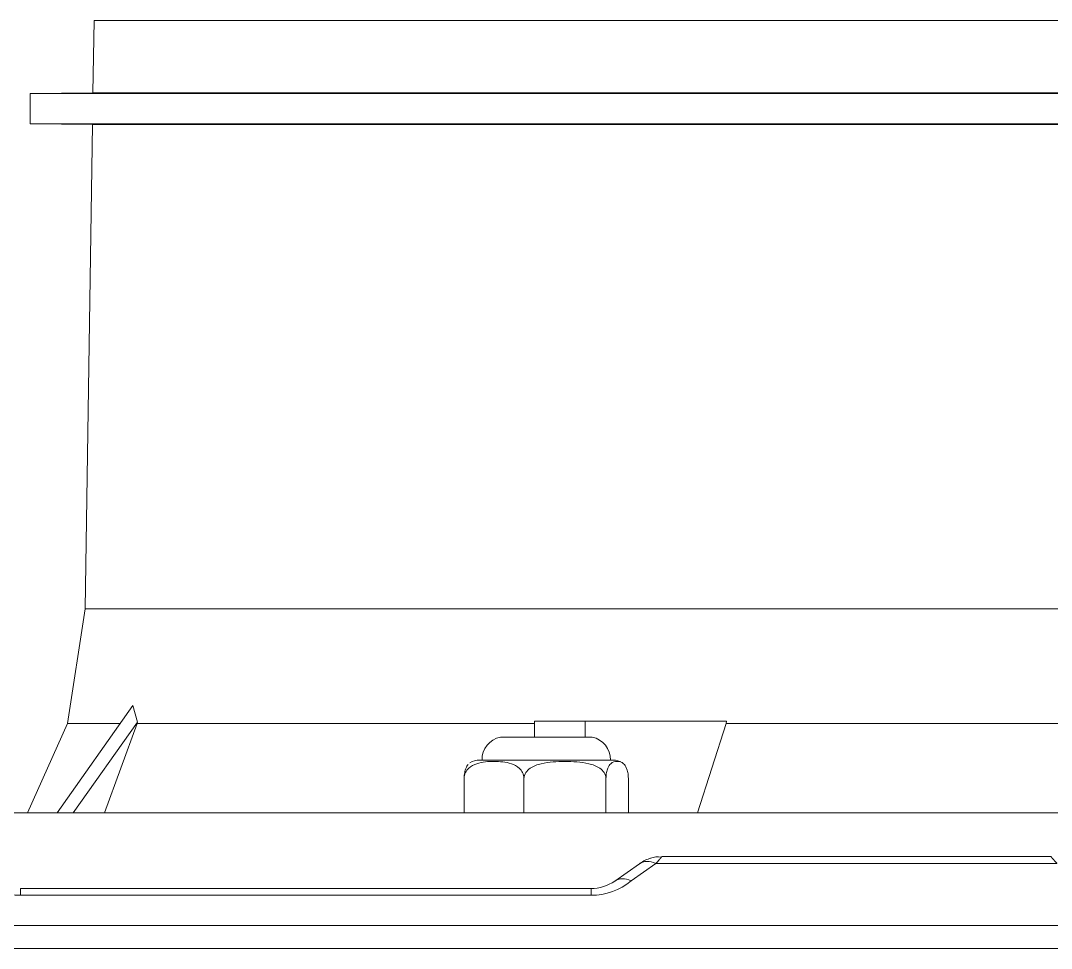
# Model space of a CAD drawing. Header units: millimetres. Extents: x 113490 to 142599, y -20467 to 115.
# Drawn here: x 128435.7 to 128660.4, y -6159.7 to -5957.5 of the extents above; entities that cross this region are included whole.
import ezdxf

# ---------------------------------------------------------------- set-up
doc = ezdxf.new("R2010")
doc.units = ezdxf.units.MM
doc.layers.add('DV1_0', color=7, linetype='Continuous')

msp = doc.modelspace()

# ---------------------------------------------------------------- linework, layer by layer
at = {"layer": 'DV1_0', "color": 7, "linetype": 'Continuous', "lineweight": 15}
for p, q in [((128451.7, -5957.48), (128451.47, -5973.22)), ((128451.47, -5973.22), (128437.76, -5973.34)), ((128437.76, -5973.34), (129392.76, -5973.34)), ((128437.76, -5973.34), (128437.76, -5980.02)), ((129379.05, -5973.22), (128451.47, -5973.22)), ((129392.76, -5980.02), (128437.76, -5980.02)), ((128437.76, -5980.02), (128451.36, -5980.14)), ((128451.36, -5980.14), (128449.76, -6085.69)), ((129379.16, -5980.14), (128451.36, -5980.14)), ((128449.76, -6085.69), (128445.95, -6110.72)), ((128449.76, -6085.69), (129380.76, -6085.69)), ((128443.64, -6130.18), (128460.16, -6106.81)), ((128460.16, -6106.81), (128461.14, -6110.43)), ((128447.17, -6130.18), (128461.14, -6110.43)), ((128461.14, -6110.43), (128461.1, -6110.72)), ((128547.71, -6110.18), (128558.73, -6110.18)), ((128547.71, -6110.18), (128547.71, -6113.68)), ((128558.73, -6110.18), (128558.73, -6113.68)), ((128558.73, -6110.18), (128589.56, -6110.18)), ((128589.5, -6110.72), (128589.56, -6110.18)), ((128445.95, -6110.72), (128437.2, -6130.18)), ((128445.95, -6110.72), (128457.4, -6110.72)), ((128461.1, -6110.72), (128453.96, -6130.18)), ((128547.71, -6110.72), (128461.1, -6110.72)), ((128583.2, -6130.18), (128589.5, -6110.72)), ((128796.98, -6110.72), (128589.5, -6110.72)), ((128540.26, -6113.68), (128560.26, -6113.68)), ((128535.76, -6118.68), (128564.76, -6118.68)), ((128532.37, -6122.68), (128532.37, -6130.18)), ((128545.39, -6122.68), (128545.39, -6130.18)), ((128563.28, -6122.68), (128563.28, -6130.18)), ((128568.15, -6122.68), (128568.15, -6130.18)), ((129412.6, -6130.18), (128418.69, -6130.18)), ((128660.24, -6139.68), (128575.48, -6139.68)), ((128570.57, -6141.28), (128565.19, -6145.05)), ((128570.81, -6141.11), (128570.57, -6141.28)), ((128560.02, -6146.68), (128435.7, -6146.68))]:
    msp.add_line(p, q, dxfattribs=at)
at = {"layer": 'DV1_0', "color": 7, "linetype": 'Continuous', "lineweight": 20}
for p, q in [((128451.7, -5957.48), (129378.82, -5957.48)), ((128574.15, -6141.22), (128568.77, -6144.99)), ((128661.57, -6141.22), (128574.15, -6141.22)), ((128435.7, -6146.68), (128435.7, -6148.14)), ((128560.02, -6148.14), (128435.7, -6148.14)), ((128560.02, -6146.68), (128560.02, -6148.14)), ((128357.64, -6154.76), (129472.88, -6154.76)), ((128357.64, -6159.73), (129472.88, -6159.73))]:
    msp.add_line(p, q, dxfattribs=at)
at = {"layer": 'DV1_0', "color": 7, "linetype": 'Continuous', "lineweight": 15}
for centre, radius, start, end in [((128541.26, -6118.58), 5, 101.5251, 181.1553), ((128559.26, -6118.58), 5, 358.8447, 78.4749), ((128535.76, -6122.68), 4, 90, 122.0782), ((128564.76, -6122.68), 4, 57.922, 90), ((128574.68, -6144.96), 5.18, 82.4063, 109.1972), ((128575.48, -6147.99), 8.31, 106.9484, 125), ((128560.02, -6137.68), 9, 270, 305)]:
    msp.add_arc(centre, radius, start, end, dxfattribs=at)
at = {"layer": 'DV1_0', "color": 7, "linetype": 'Continuous', "lineweight": 20}
for centre, start, end in [((128435.5, -6135), 229.4667, 270.8885), ((128560.23, -6135), 269.1115, 310.5333)]:
    msp.add_arc(centre, 13.14, start, end, dxfattribs=at)
at = {"layer": 'DV1_0', "color": 7, "linetype": 'Continuous', "lineweight": 15}
for centre in [(128574.15, -6146.39), (128568.77, -6150.16)]:
    msp.add_ellipse(centre, major_axis=(-3.58, 5.11), ratio=0.647809, start_param=5.458935, end_param=6.283185, dxfattribs=at)
for points, knots in [([(128532.37, -6122.68), (128532.37, -6122.22), (128532.48, -6121.78), (128532.85, -6121.03), (128533.1, -6120.72), (128533.9, -6119.97), (128534.51, -6119.67), (128536.36, -6119.06), (128537.62, -6118.98), (128539.52, -6118.98), (128540.15, -6119.01), (128541.41, -6119.15), (128542.05, -6119.27), (128543.28, -6119.68), (128543.88, -6119.98), (128544.68, -6120.74), (128544.92, -6121.04), (128545.28, -6121.78), (128545.39, -6122.22), (128545.39, -6122.68)], [0, 0, 0, 0, 0.0625, 0.0625, 0.125, 0.125, 0.25, 0.25, 0.5, 0.5, 0.625, 0.625, 0.75, 0.75, 0.875, 0.875, 0.9375, 0.9375, 1, 1, 1, 1]), ([(128545.39, -6122.68), (128545.39, -6122.23), (128545.55, -6121.78), (128546.05, -6121.04), (128546.39, -6120.73), (128547.47, -6119.98), (128548.31, -6119.68), (128550, -6119.27), (128550.87, -6119.15), (128552.6, -6119.01), (128553.47, -6118.98), (128555.21, -6118.98), (128556.08, -6119.01), (128557.81, -6119.15), (128558.68, -6119.27), (128560.37, -6119.68), (128561.21, -6119.98), (128562.3, -6120.73), (128562.63, -6121.04), (128563.13, -6121.79), (128563.28, -6122.23), (128563.28, -6122.68)], [0, 0, 0, 0, 0.0625, 0.0625, 0.125, 0.125, 0.25, 0.25, 0.375, 0.375, 0.5, 0.5, 0.625, 0.625, 0.75, 0.75, 0.875, 0.875, 0.9375, 0.9375, 1, 1, 1, 1]), ([(128563.28, -6122.68), (128563.28, -6122.22), (128563.33, -6121.78), (128563.46, -6121.03), (128563.56, -6120.72), (128563.85, -6119.97), (128564.08, -6119.67), (128564.77, -6119.06), (128565.25, -6118.98), (128565.96, -6118.98), (128566.19, -6119.01), (128566.66, -6119.15), (128566.9, -6119.27), (128567.36, -6119.68), (128567.59, -6119.98), (128567.88, -6120.74), (128567.97, -6121.04), (128568.11, -6121.78), (128568.15, -6122.22), (128568.15, -6122.68)], [0, 0, 0, 0, 0.0625, 0.0625, 0.125, 0.125, 0.25, 0.25, 0.5, 0.5, 0.625, 0.625, 0.75, 0.75, 0.875, 0.875, 0.9375, 0.9375, 1, 1, 1, 1]), ([(128533.21, -6119.66), (128533.04, -6119.85), (128532.88, -6120.11), (128532.64, -6120.74), (128532.55, -6121.04), (128532.41, -6121.78), (128532.37, -6122.22), (128532.37, -6122.68)], [0.7826169, 0.7826169, 0.7826169, 0.7826169, 0.875, 0.875, 0.9375, 0.9375, 1, 1, 1, 1]), ([(128575.48, -6139.68), (128575.48, -6139.68), (128575.48, -6139.68), (128575.48, -6139.68), (128575.47, -6139.69), (128575.46, -6139.7), (128575.45, -6139.72), (128575.43, -6139.75), (128575.4, -6139.78), (128575.38, -6139.8), (128575.37, -6139.82)], [0, 0, 0, 0, 0.0225374, 0.045499, 0.0704143, 0.098741, 0.1307989, 0.1673281, 0.2070826, 0.2462765, 0.2462765, 0.2462765, 0.2462765]), ([(128660.35, -6139.82), (128660.34, -6139.81), (128660.32, -6139.78), (128660.29, -6139.75), (128660.27, -6139.72), (128660.26, -6139.7), (128660.25, -6139.69), (128660.25, -6139.68), (128660.24, -6139.68), (128660.24, -6139.68), (128660.24, -6139.68)], [0.7510552, 0.7510552, 0.7510552, 0.7510552, 0.7916124, 0.8314593, 0.8682647, 0.9005811, 0.9291259, 0.9542346, 0.9772576, 1, 1, 1, 1])]:
    msp.add_open_spline(points, degree=3, knots=knots, dxfattribs=at)
at = {"layer": 'DV1_0', "color": 7, "linetype": 'Continuous', "lineweight": 20}
for points, knots in [([(128575.37, -6139.82), (128575.37, -6139.82), (128575.36, -6139.83), (128575.33, -6139.87), (128575.29, -6139.92), (128575.25, -6139.98), (128575.2, -6140.04), (128575.14, -6140.1), (128575.09, -6140.17), (128575.03, -6140.24), (128574.97, -6140.31), (128574.9, -6140.39), (128574.82, -6140.48), (128574.75, -6140.56), (128574.66, -6140.66), (128574.57, -6140.76), (128574.48, -6140.86), (128574.38, -6140.98), (128574.27, -6141.09), (128574.19, -6141.18), (128574.15, -6141.22)], [0.2462765, 0.2462765, 0.2462765, 0.2462765, 0.2478008, 0.2893055, 0.3313105, 0.3725388, 0.4126164, 0.4523133, 0.4921019, 0.5323136, 0.5732018, 0.614975, 0.657814, 0.7018833, 0.7473363, 0.7943249, 0.8429799, 0.8935078, 0.9458807, 1, 1, 1, 1]), ([(128661.57, -6141.22), (128661.53, -6141.18), (128661.45, -6141.09), (128661.35, -6140.98), (128661.24, -6140.86), (128661.15, -6140.76), (128661.06, -6140.66), (128660.98, -6140.56), (128660.9, -6140.48), (128660.83, -6140.39), (128660.76, -6140.31), (128660.69, -6140.24), (128660.64, -6140.17), (128660.58, -6140.1), (128660.53, -6140.04), (128660.48, -6139.98), (128660.43, -6139.92), (128660.39, -6139.87), (128660.36, -6139.84), (128660.35, -6139.82), (128660.35, -6139.82)], [0, 0, 0, 0, 0.0543595, 0.1067072, 0.1570729, 0.2056296, 0.252514, 0.2978724, 0.3418516, 0.3846049, 0.4262954, 0.4671026, 0.5072332, 0.5469375, 0.5865442, 0.6265138, 0.6676215, 0.7095311, 0.7509673, 0.7510552, 0.7510552, 0.7510552, 0.7510552])]:
    msp.add_open_spline(points, degree=3, knots=knots, dxfattribs=at)

doc.saveas('drawing.dxf')
